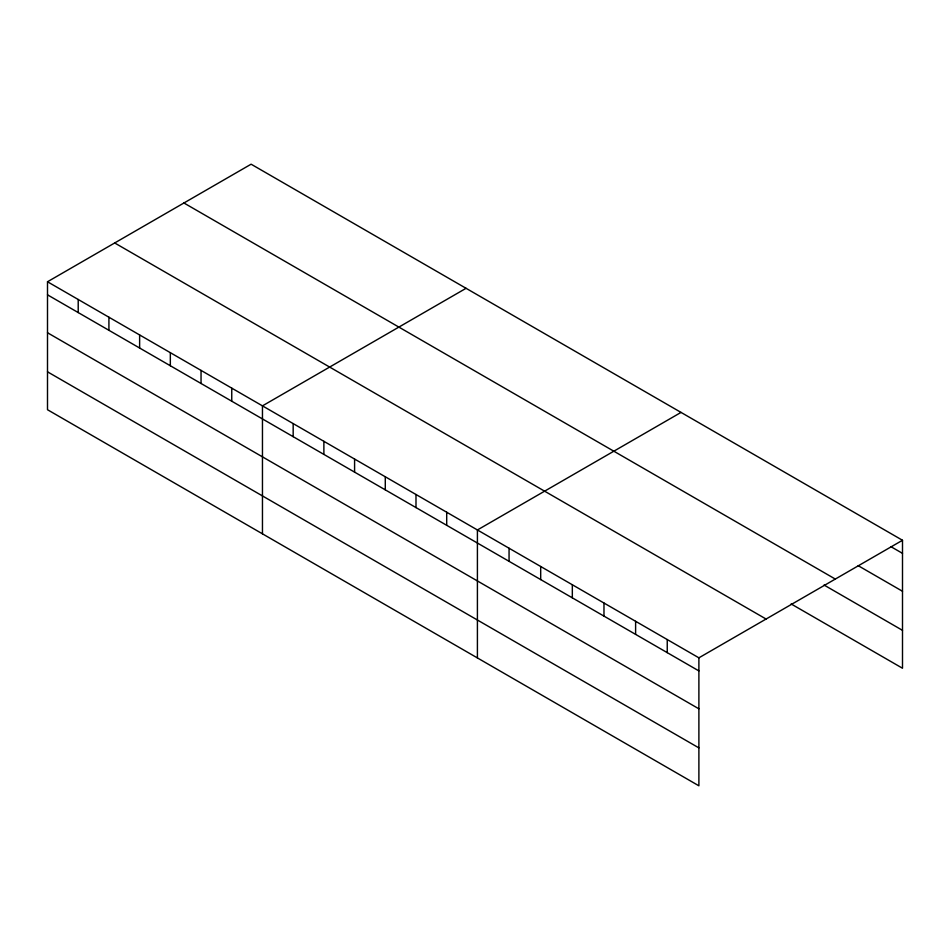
<?xml version="1.0" encoding="UTF-8"?>
<svg xmlns="http://www.w3.org/2000/svg" width="950" height="950" viewBox="0 0 950 950"><rect width="100%" height="100%" fill="white"/><g stroke="black" fill="none" stroke-linecap="round" stroke-linejoin="round"><path stroke-width="1.43" d="M47.5 281.758L698.891 657.828L698.891 785.804L47.5 409.723L47.5 281.758L251.109 164.196L902.5 540.277L902.5 668.242L791.136 603.951M466.07 288.301L262.461 405.864L262.461 533.829M681.031 412.407L477.411 529.969L477.411 657.934M698.891 657.828L902.5 540.277M891.112 546.784L902.5 553.351M858.206 565.689L902.5 591.268M183.92 202.991L835.311 579.072M824.042 585.034L902.5 630.337M114.689 242.963L766.08 619.032M47.5 294.832L698.891 670.914M47.5 332.749L698.891 708.819M47.5 371.818L698.891 747.887M667.244 639.564L667.244 652.638M635.609 621.3L635.609 634.374M603.974 603.024L603.974 616.111M572.327 584.761L572.327 597.847M540.692 566.497L540.692 579.583M509.058 548.233L509.058 561.308M446.702 512.24L446.702 525.314M415.993 494.511L415.993 507.585M385.284 476.781L385.284 489.856M354.588 459.052L354.588 472.126M323.879 441.322L323.879 454.397M293.17 423.593L293.17 436.668M231.752 388.134L231.752 401.209M201.044 370.405L201.044 383.479M170.335 352.676L170.335 365.75M139.626 334.946L139.626 348.021M108.918 317.217L108.918 330.291M78.209 299.488L78.209 312.562"/></g></svg>
